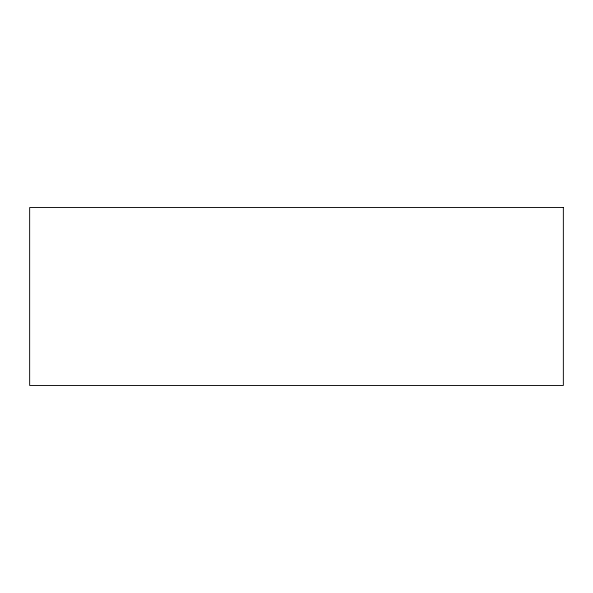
<?xml version="1.0" encoding="UTF-8"?>
<svg xmlns="http://www.w3.org/2000/svg" width="593" height="593" viewBox="0 0 593 593"><rect width="100%" height="100%" fill="white"/><g stroke="black" fill="none" stroke-linecap="round" stroke-linejoin="round"><path stroke-width="0.89" d="M563.35 207.55L29.65 207.55L29.65 385.45L563.35 385.45L563.35 207.55"/></g></svg>
